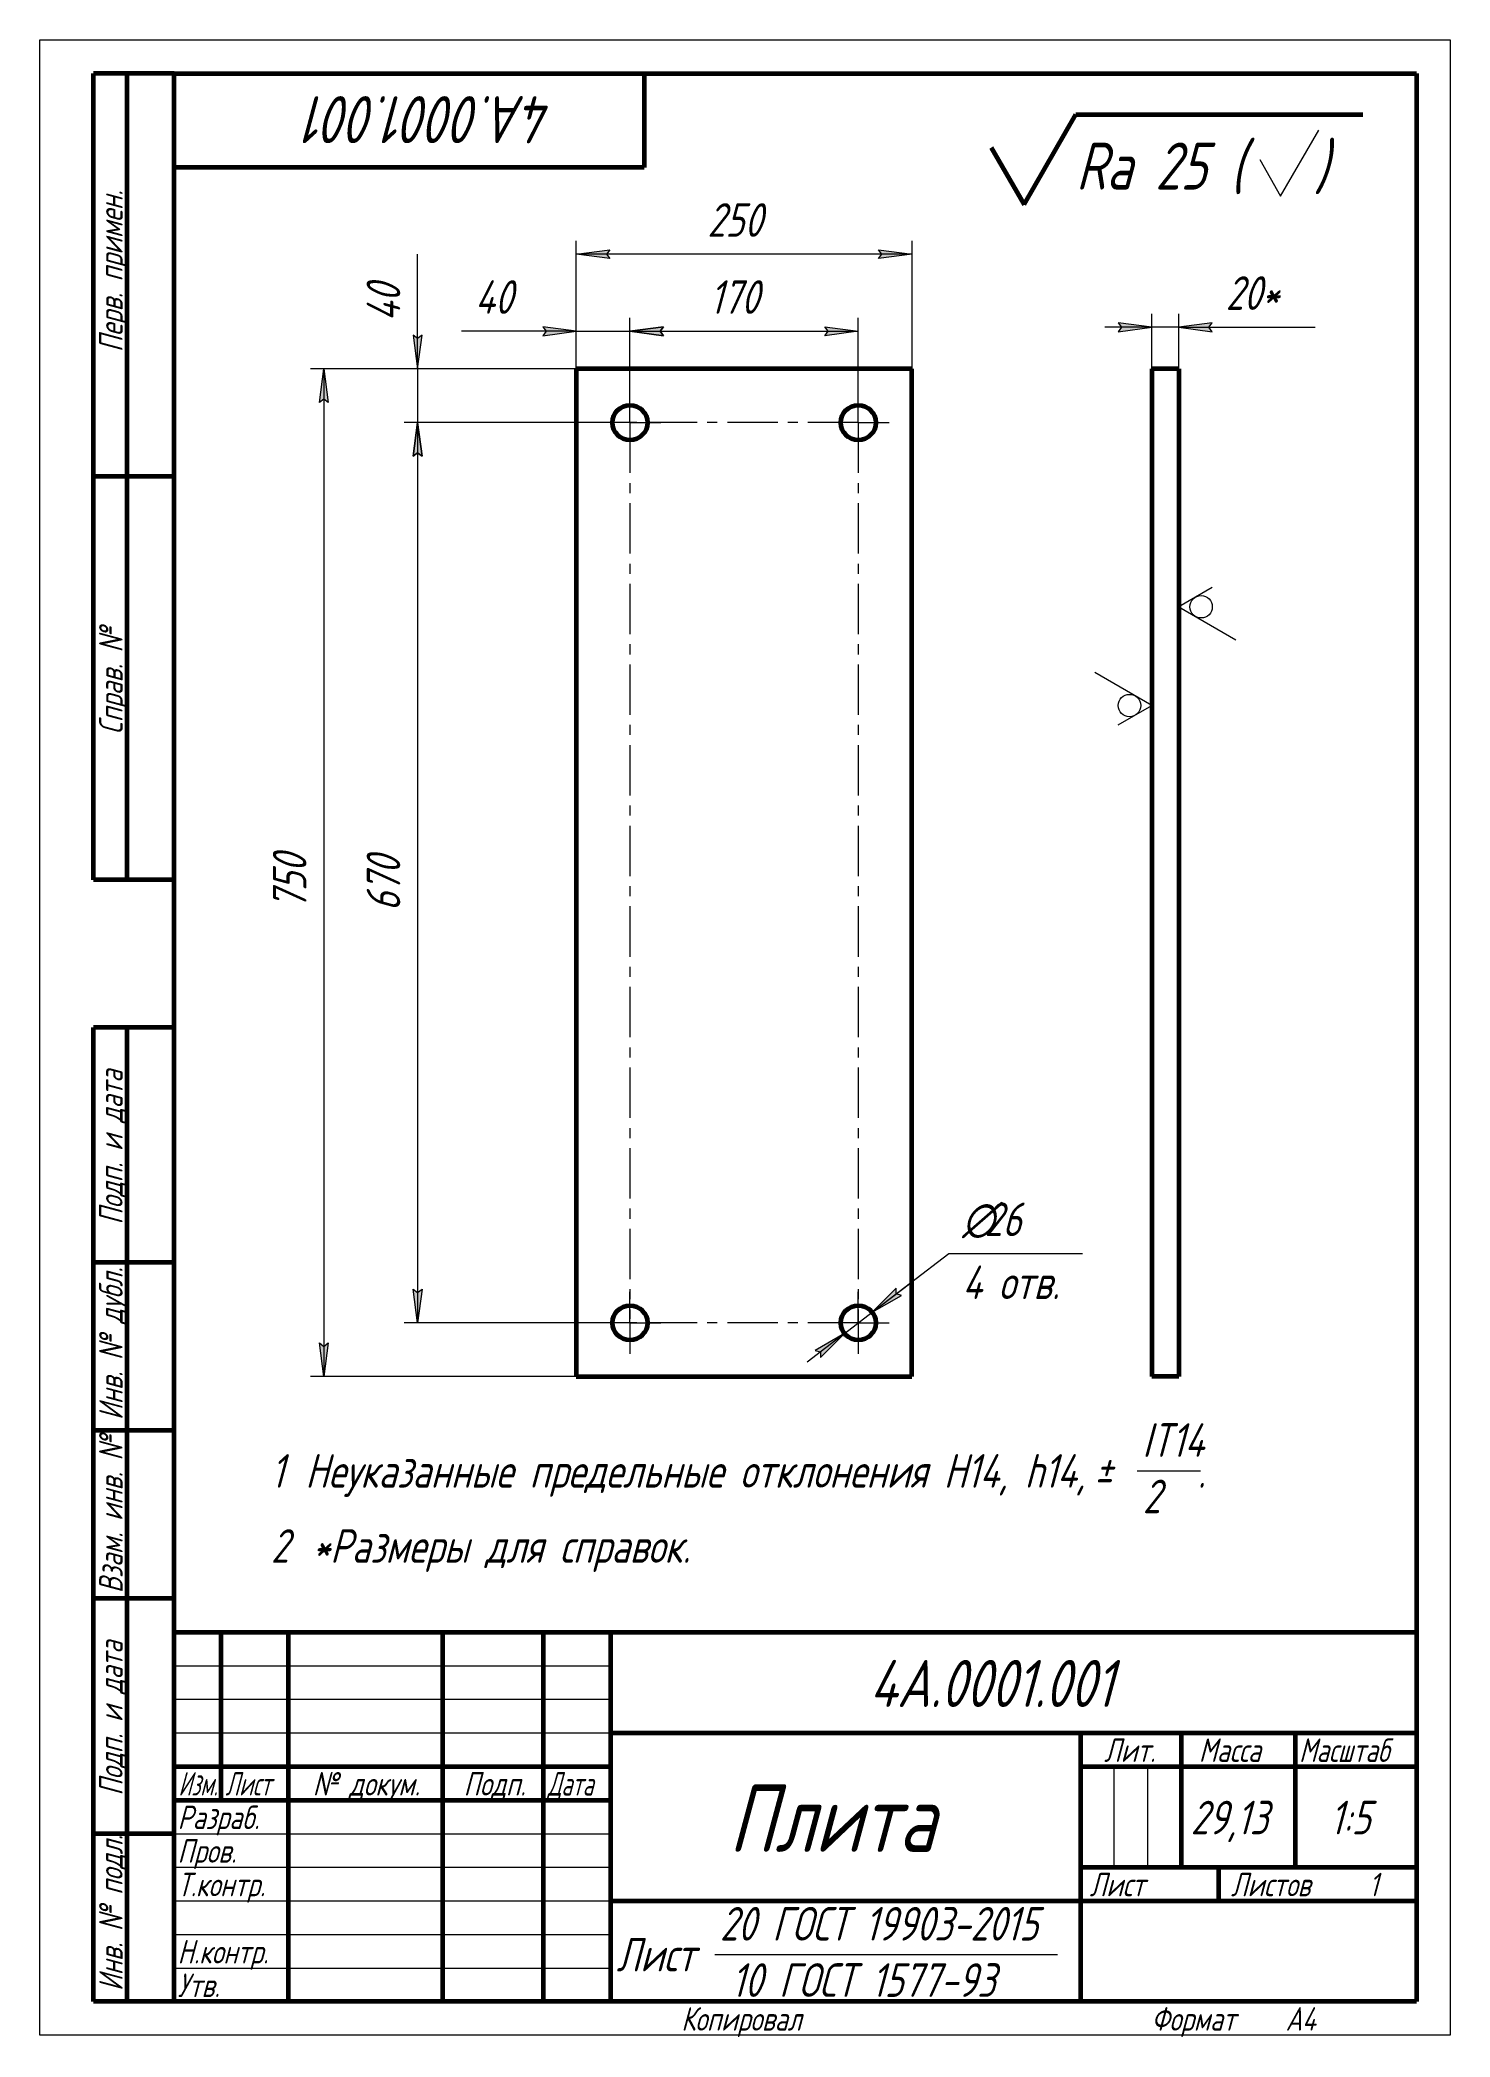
# Model space of a CAD drawing. Header units: millimetres. Extents: x 0 to 210, y 0 to 297.
import ezdxf

# ---------------------------------------------------------------- set-up
doc = ezdxf.new("R2010")
doc.units = ezdxf.units.MM
for name, pattern in [('K5LT_AXLED', [12, 7.5, -1.5, 1.5, -1.5]), ('K5LT_BASIC', [0]), ('K5LT_THIN', [0])]:
    doc.linetypes.add(name, pattern=pattern)
doc.layers.add('Системный слой', color=7, linetype='Continuous')
doc.layers.add('Системный слой (1)', color=7, linetype='Continuous', true_color=0x6c6c6c)
doc.styles.add('KDIMTEXTSTYLE', font='GOST_AU.SHX', dxfattribs={"width": 0.96, "oblique": 15, "height": 5})
doc.styles.add('KTEXTSTYLE', font='GOST_AU.SHX', dxfattribs={"width": 0.96, "height": 5})
doc.dimstyles.new('KDIMSTYLE (0.20)', dxfattribs={"dimtxt": 5, "dimasz": 1, "dimexe": 2, "dimexo": 0, "dimgap": 1, "dimtad": 1, "dimlfac": 5, "dimtxsty": 'KDIMTEXTSTYLE', "dimsah": 1, "dimcen": 0, "dimdle": 1, "dimadec": 0, "dimazin": 0, "dimtfac": 0.667, "dimtmove": 0, "dimatfit": 3, "dimfxl": 1, "dimtvp": 1, "dimtolj": 1, "dimtzin": 0, "dimarcsym": 0})

# ---------------------------------------------------------------- blocks, each defined once
blk = doc.blocks.new('D0')
at = {"layer": 'Системный слой (1)'}
for points in [[(123.93, 107.62), (128.31, 110.13), (127.51, 110.35), (127.51, 111.18)], [(116.23, 100.9), (119.8, 104.46), (115.43, 101.94), (116.23, 101.73)]]:
    blk.add_hatch(color=7, dxfattribs=at).paths.add_polyline_path(points)
at = {"layer": 'Системный слой (1)', "color": 7, "linetype": 'K5LT_THIN', "lineweight": 18}
for p, q in [((123.93, 107.62), (135.36, 116.36)), ((123.93, 107.62), (129.49, 111.87)), ((127.51, 111.18), (123.93, 107.62)), ((123.93, 107.62), (128.31, 110.13)), ((127.51, 110.35), (127.51, 111.18)), ((128.31, 110.13), (127.51, 110.35)), ((119.8, 104.46), (123.93, 107.62)), ((119.8, 104.46), (114.24, 100.21)), ((119.8, 104.46), (115.43, 101.94)), ((116.23, 100.9), (119.8, 104.46)), ((115.43, 101.94), (116.23, 101.73)), ((116.23, 101.73), (116.23, 100.9))]:
    blk.add_line(p, q, dxfattribs=at)
blk.add_wipeout([(137.36, 107.98), (137.36, 124.75), (152.6, 124.75), (152.6, 107.98)]).dxf.layer = 'Системный слой (1)'
blk.add_line((135.36, 116.36), (155.24, 116.36), dxfattribs=at)
at = {"layer": 'Системный слой (1)', "color": 7, "char_height": 5, "attachment_point": 1, "style": 'KTEXTSTYLE'}
for s, insert in [('\\H5.0;\\W1.000;\\Q15;\\Q15;\\W0.965;∅', (137.36, 123.95)), ('\\H5.0;\\W1.000;\\Q15;\\Q15;\\W0.965;26', (140.67, 123.95)), ('\\H5.0;\\W1.000;\\Q15;\\Q15;\\W0.965;4 отв.', (137.36, 114.57))]:
    blk.add_mtext(s, dxfattribs=dict(at, insert=insert))
blk = doc.blocks.new('KDIMARROW_01')
at = {"layer": 'Системный слой'}
blk.add_hatch(color=0, dxfattribs=at).paths.add_polyline_path([(0, 0), (-5, 0.66), (-4.5, 0), (-5, -0.66)])
at = {"layer": 'Системный слой', "color": 0, "linetype": 'K5LT_THIN', "lineweight": 18}
for p, q in [((-4.5, 0), (-5, 0.66)), ((-5, 0.66), (0, 0)), ((0, 0), (-5, -0.66)), ((-5, -0.66), (-4.5, 0)), ((0, 0), (-1, 0))]:
    blk.add_line(p, q, dxfattribs=at)
blk = doc.blocks.new('D1')
at = {"layer": 'Системный слой (1)'}
for points in [[(92.87, 252.98), (92.37, 253.64), (92.87, 254.3), (87.87, 253.64)], [(121.87, 253.64), (116.87, 254.3), (117.37, 253.64), (116.87, 252.98)]]:
    blk.add_hatch(color=7, dxfattribs=at).paths.add_polyline_path(points)
at = {"layer": 'Системный слой (1)', "color": 7, "linetype": 'K5LT_THIN', "lineweight": 18}
for p, q in [((87.87, 240.04), (87.87, 255.64)), ((87.87, 253.64), (92.87, 254.3)), ((92.87, 252.98), (87.87, 253.64)), ((92.87, 254.3), (92.37, 253.64)), ((92.37, 253.64), (92.87, 252.98)), ((117.37, 253.64), (116.87, 254.3)), ((116.87, 254.3), (121.87, 253.64)), ((121.87, 253.64), (116.87, 252.98)), ((116.87, 252.98), (117.37, 253.64)), ((121.87, 240.04), (121.87, 255.64))]:
    blk.add_line(p, q, dxfattribs=at)
blk.add_wipeout([(99.73, 254.64), (99.73, 262.02), (109.6, 262.02), (109.6, 254.64)]).dxf.layer = 'Системный слой (1)'
blk.add_line((87.87, 253.64), (121.87, 253.64), dxfattribs=at)
at = {"layer": 'Системный слой (1)', "color": 7, "insert": (99.73, 261.23), "char_height": 5, "attachment_point": 1, "style": 'KTEXTSTYLE'}
blk.add_mtext('\\H5.0;\\W1.000;\\Q15;\\Q15;\\W0.965;170', dxfattribs=at)
blk = doc.blocks.new('D2')
at = {"layer": 'Системный слой (1)'}
for points in [[(56.91, 235.04), (56.25, 240.04), (55.59, 235.04), (56.25, 235.54)], [(56.25, 106.04), (56.91, 111.04), (56.25, 110.54), (55.59, 111.04)]]:
    blk.add_hatch(color=7, dxfattribs=at).paths.add_polyline_path(points)
at = {"layer": 'Системный слой (1)', "color": 7, "linetype": 'K5LT_THIN', "lineweight": 18}
for p, q in [((87.87, 240.04), (54.25, 240.04)), ((55.59, 235.04), (56.25, 240.04)), ((56.25, 240.04), (56.91, 235.04)), ((56.25, 235.54), (55.59, 235.04)), ((56.91, 235.04), (56.25, 235.54)), ((56.25, 106.04), (55.59, 111.04)), ((55.59, 111.04), (56.25, 110.54)), ((56.25, 110.54), (56.91, 111.04)), ((56.91, 111.04), (56.25, 106.04)), ((87.87, 106.04), (54.25, 106.04))]:
    blk.add_line(p, q, dxfattribs=at)
blk.add_wipeout([(55.25, 167.3), (47.87, 167.3), (47.87, 178.32), (55.25, 178.32)]).dxf.layer = 'Системный слой (1)'
blk.add_line((56.25, 240.04), (56.25, 106.04), dxfattribs=at)
at = {"layer": 'Системный слой (1)', "color": 7, "insert": (48.66, 167.3), "char_height": 5, "attachment_point": 1, "rotation": 90, "style": 'KTEXTSTYLE'}
blk.add_mtext('\\H5.0;\\W1.000;\\Q15;\\Q15;\\W0.965;670', dxfattribs=at)
blk = doc.blocks.new('D3')
at = {"layer": 'Системный слой (1)'}
for points in [[(84.87, 264.46), (84.37, 265.12), (84.87, 265.78), (79.87, 265.12)], [(124.87, 264.46), (129.87, 265.12), (124.87, 265.78), (125.37, 265.12)]]:
    blk.add_hatch(color=7, dxfattribs=at).paths.add_polyline_path(points)
at = {"layer": 'Системный слой (1)', "color": 7, "linetype": 'K5LT_THIN', "lineweight": 18}
for p, q in [((79.87, 248.04), (79.87, 267.12)), ((79.87, 265.12), (84.87, 265.78)), ((84.87, 264.46), (79.87, 265.12)), ((84.87, 265.78), (84.37, 265.12)), ((84.37, 265.12), (84.87, 264.46)), ((125.37, 265.12), (124.87, 265.78)), ((124.87, 265.78), (129.87, 265.12)), ((129.87, 265.12), (124.87, 264.46)), ((124.87, 264.46), (125.37, 265.12)), ((129.87, 248.04), (129.87, 267.12))]:
    blk.add_line(p, q, dxfattribs=at)
blk.add_wipeout([(99.4, 266.12), (99.4, 273.5), (109.91, 273.5), (109.91, 266.12)]).dxf.layer = 'Системный слой (1)'
blk.add_line((129.87, 265.12), (79.87, 265.12), dxfattribs=at)
at = {"layer": 'Системный слой (1)', "color": 7, "insert": (99.4, 272.7), "char_height": 5, "attachment_point": 1, "style": 'KTEXTSTYLE'}
blk.add_mtext('\\H5.0;\\W1.000;\\Q15;\\Q15;\\W0.965;250', dxfattribs=at)
blk = doc.blocks.new('D4')
at = {"layer": 'Системный слой (1)'}
for points in [[(42.94, 243.04), (42.28, 248.04), (41.62, 243.04), (42.28, 243.54)], [(42.28, 98.04), (42.94, 103.04), (42.28, 102.54), (41.62, 103.04)]]:
    blk.add_hatch(color=7, dxfattribs=at).paths.add_polyline_path(points)
at = {"layer": 'Системный слой (1)', "color": 7, "linetype": 'K5LT_THIN', "lineweight": 18}
for p, q in [((79.87, 248.04), (40.28, 248.04)), ((41.62, 243.04), (42.28, 248.04)), ((42.28, 248.04), (42.94, 243.04)), ((42.28, 243.54), (41.62, 243.04)), ((42.94, 243.04), (42.28, 243.54)), ((42.28, 98.04), (41.62, 103.04)), ((41.62, 103.04), (42.28, 102.54)), ((42.28, 102.54), (42.94, 103.04)), ((42.94, 103.04), (42.28, 98.04)), ((79.87, 98.04), (40.28, 98.04))]:
    blk.add_line(p, q, dxfattribs=at)
blk.add_wipeout([(41.28, 167.57), (33.9, 167.57), (33.9, 178.08), (41.28, 178.08)]).dxf.layer = 'Системный слой (1)'
blk.add_line((42.28, 248.04), (42.28, 98.04), dxfattribs=at)
at = {"layer": 'Системный слой (1)', "color": 7, "insert": (34.69, 167.57), "char_height": 5, "attachment_point": 1, "rotation": 90, "style": 'KTEXTSTYLE'}
blk.add_mtext('\\H5.0;\\W1.000;\\Q15;\\Q15;\\W0.965;750', dxfattribs=at)
blk = doc.blocks.new('D5')
at = {"layer": 'Системный слой (1)'}
for points in [[(56.25, 248.04), (56.91, 253.04), (56.25, 252.54), (55.59, 253.04)], [(56.91, 235.04), (56.25, 240.04), (55.59, 235.04), (56.25, 235.54)]]:
    blk.add_hatch(color=7, dxfattribs=at).paths.add_polyline_path(points)
at = {"layer": 'Системный слой (1)', "color": 7, "linetype": 'K5LT_THIN', "lineweight": 18}
for p, q in [((56.25, 252.54), (55.59, 253.04)), ((55.59, 253.04), (56.25, 248.04)), ((56.25, 248.04), (56.91, 253.04)), ((56.91, 253.04), (56.25, 252.54)), ((56.25, 248.04), (56.25, 253.04)), ((79.87, 248.04), (54.25, 248.04)), ((56.25, 248.04), (56.25, 240.04)), ((87.87, 240.04), (54.25, 240.04)), ((56.25, 240.04), (55.59, 235.04)), ((56.91, 235.04), (56.25, 240.04)), ((56.25, 240.04), (56.25, 233.04)), ((55.59, 235.04), (56.25, 235.54)), ((56.25, 235.54), (56.91, 235.04))]:
    blk.add_line(p, q, dxfattribs=at)
blk.add_wipeout([(55.25, 255.08), (47.87, 255.08), (47.87, 262.8), (55.25, 262.8)]).dxf.layer = 'Системный слой (1)'
for p, q in [((56.25, 253.08), (56.25, 265.12)), ((56.25, 248.04), (56.25, 255.04))]:
    blk.add_line(p, q, dxfattribs=at)
at = {"layer": 'Системный слой (1)', "color": 7, "insert": (48.66, 255.08), "char_height": 5, "attachment_point": 1, "rotation": 90, "style": 'KTEXTSTYLE'}
blk.add_mtext('\\H5.0;\\W1.000;\\Q15;\\Q15;\\W0.965;40', dxfattribs=at)
blk = doc.blocks.new('D6')
at = {"layer": 'Системный слой (1)'}
for points in [[(74.87, 252.98), (79.87, 253.64), (74.87, 254.3), (75.37, 253.64)], [(92.37, 253.64), (92.87, 254.3), (87.87, 253.64), (92.87, 252.98)]]:
    blk.add_hatch(color=7, dxfattribs=at).paths.add_polyline_path(points)
at = {"layer": 'Системный слой (1)', "color": 7, "linetype": 'K5LT_THIN', "lineweight": 18}
for p, q in [((79.87, 253.64), (74.87, 254.3)), ((74.87, 254.3), (75.37, 253.64)), ((75.37, 253.64), (74.87, 252.98)), ((74.87, 252.98), (79.87, 253.64)), ((79.87, 253.64), (74.87, 253.64)), ((79.87, 248.04), (79.87, 255.64)), ((79.87, 253.64), (87.87, 253.64)), ((87.87, 240.04), (87.87, 255.64)), ((92.87, 254.3), (87.87, 253.64)), ((87.87, 253.64), (92.87, 252.98)), ((87.87, 253.64), (94.87, 253.64)), ((92.37, 253.64), (92.87, 254.3)), ((92.87, 252.98), (92.37, 253.64))]:
    blk.add_line(p, q, dxfattribs=at)
blk.add_wipeout([(64.79, 254.64), (64.79, 262.02), (72.51, 262.02), (72.51, 254.64)]).dxf.layer = 'Системный слой (1)'
for p, q in [((74.83, 253.64), (62.79, 253.64)), ((79.87, 253.64), (72.87, 253.64))]:
    blk.add_line(p, q, dxfattribs=at)
at = {"layer": 'Системный слой (1)', "color": 7, "insert": (64.79, 261.23), "char_height": 5, "attachment_point": 1, "style": 'KTEXTSTYLE'}
blk.add_mtext('\\H5.0;\\W1.000;\\Q15;\\Q15;\\W0.965;40', dxfattribs=at)
blk = doc.blocks.new('U0')
at = {"layer": 'Системный слой (1)', "color": 30, "linetype": 'K5LT_AXLED', "lineweight": 18, "true_color": 0xff8000}
for q in [(87.87, 110.64), (83.27, 106.04), (92.47, 106.04), (87.87, 101.44)]:
    blk.add_line((87.87, 106.04), q, dxfattribs=at)
blk = doc.blocks.new('U1')
at = {"layer": 'Системный слой (1)', "color": 30, "linetype": 'K5LT_AXLED', "lineweight": 18, "true_color": 0xff8000}
for q in [(87.87, 244.64), (83.27, 240.04), (92.47, 240.04), (87.87, 106.64)]:
    blk.add_line((87.87, 240.04), q, dxfattribs=at)
blk = doc.blocks.new('U2')
at = {"layer": 'Системный слой (1)', "color": 30, "linetype": 'K5LT_AXLED', "lineweight": 18, "true_color": 0xff8000}
for q in [(121.87, 110.64), (85.87, 106.04), (126.47, 106.04), (121.87, 101.44)]:
    blk.add_line((121.87, 106.04), q, dxfattribs=at)
blk = doc.blocks.new('U3')
at = {"layer": 'Системный слой (1)', "color": 30, "linetype": 'K5LT_AXLED', "lineweight": 18, "true_color": 0xff8000}
for q in [(121.87, 244.64), (85.87, 240.04), (126.47, 240.04), (121.87, 104.04)]:
    blk.add_line((121.87, 240.04), q, dxfattribs=at)
blk = doc.blocks.new('D7')
at = {"layer": 'Системный слой (1)'}
for points in [[(165.59, 254.23), (160.59, 254.89), (161.09, 254.23), (160.59, 253.57)], [(174.09, 254.23), (174.59, 254.89), (169.59, 254.23), (174.59, 253.57)]]:
    blk.add_hatch(color=7, dxfattribs=at).paths.add_polyline_path(points)
at = {"layer": 'Системный слой (1)', "color": 7, "linetype": 'K5LT_THIN', "lineweight": 18}
for p, q in [((165.59, 248.04), (165.59, 256.23)), ((169.59, 248.04), (169.59, 256.23)), ((165.59, 254.23), (158.59, 254.23)), ((165.59, 254.23), (160.59, 254.89)), ((160.59, 254.89), (161.09, 254.23)), ((161.09, 254.23), (160.59, 253.57)), ((160.59, 253.57), (165.59, 254.23)), ((169.59, 254.23), (165.59, 254.23)), ((174.59, 254.89), (169.59, 254.23)), ((169.59, 254.23), (174.59, 253.57)), ((169.59, 254.23), (174.59, 254.23)), ((174.09, 254.23), (174.59, 254.89)), ((174.59, 253.57), (174.09, 254.23))]:
    blk.add_line(p, q, dxfattribs=at)
blk.add_wipeout([(176.59, 255.23), (176.59, 262.61), (187.48, 262.61), (187.48, 255.23)]).dxf.layer = 'Системный слой (1)'
for p, q in [((169.59, 254.23), (176.59, 254.23)), ((174.59, 254.23), (189.93, 254.23))]:
    blk.add_line(p, q, dxfattribs=at)
at = {"layer": 'Системный слой (1)', "color": 7, "insert": (176.59, 261.82), "char_height": 5, "attachment_point": 1, "style": 'KTEXTSTYLE'}
blk.add_mtext('\\H5.0;\\W1.000;\\Q15;\\Q15;\\W0.965;20*', dxfattribs=at)
blk = doc.blocks.new('U4')
at = {"layer": 'Системный слой (1)', "color": 7, "linetype": 'K5LT_THIN', "lineweight": 18}
for p, q in [((165.59, 197.92), (157.09, 202.83)), ((160.59, 195.04), (165.59, 197.92))]:
    blk.add_line(p, q, dxfattribs=at)
blk.add_arc((162.26, 197.92), 1.67, 0, 360, dxfattribs=at)
blk = doc.blocks.new('U5')
at = {"layer": 'Системный слой (1)', "color": 7, "linetype": 'K5LT_THIN', "lineweight": 18}
for p, q in [((174.59, 215.51), (169.59, 212.63)), ((169.59, 212.63), (178.09, 207.72))]:
    blk.add_line(p, q, dxfattribs=at)
blk.add_arc((172.92, 212.63), 1.67, 0, 360, dxfattribs=at)
blk = doc.blocks.new('U6')
at = {"color": 7, "linetype": 'K5LT_THIN', "lineweight": 18}
for p, q in [((0, 0), (0, 297)), ((0, 297), (210, 297)), ((210, 297), (210, 0)), ((20, 55), (85, 55)), ((20, 50), (85, 50)), ((20, 45), (85, 45)), ((159.96, 25), (159.96, 40)), ((164.98, 25), (164.98, 40)), ((20, 30), (85, 30)), ((20, 25), (85, 25)), ((20, 20), (85, 20)), ((20, 15), (85, 15)), ((100.5, 12), (151.56, 12)), ((20, 10), (85, 10)), ((210, 0), (0, 0))]:
    blk.add_line(p, q, dxfattribs=at)
at = {"color": 150, "linetype": 'K5LT_BASIC', "lineweight": 60, "true_color": 0x0080ff}
for p, q in [((8, 172), (8, 292)), ((20, 292), (8, 292)), ((13, 172), (13, 292)), ((20, 5), (20, 292)), ((20, 292), (205, 292)), ((90, 292), (90, 278)), ((205, 292), (205, 5)), ((90, 278), (20, 278)), ((20, 232), (8, 232)), ((20, 172), (8, 172)), ((8, 5), (8, 150)), ((20, 150), (8, 150)), ((13, 5), (13, 150)), ((20, 115), (8, 115)), ((20, 90), (8, 90)), ((20, 65), (8, 65)), ((20, 60), (205, 60)), ((20, 5), (20, 60)), ((27, 35), (27, 60)), ((37, 5), (37, 60)), ((60, 5), (60, 60)), ((75, 5), (75, 60)), ((85, 5), (85, 60)), ((85, 45), (205, 45)), ((155, 5), (155, 45)), ((170, 25), (170, 45)), ((187, 25), (187, 45)), ((20, 40), (85, 40)), ((155, 40), (170, 40)), ((170, 40), (205, 40)), ((20, 35), (85, 35)), ((20, 30), (8, 30)), ((155, 25), (205, 25)), ((175.57, 20), (175.57, 25)), ((85, 20), (155, 20)), ((155, 20), (205, 20)), ((20, 5), (8, 5)), ((205, 5), (20, 5))]:
    blk.add_line(p, q, dxfattribs=at)
at = {"color": 7, "attachment_point": 1, "style": 'KTEXTSTYLE'}
for s, insert, char_height, rotation in [('\\H5.0;\\W1.000;\\Q15;\\Q15;\\W0.965;\\H7.00;4А.0001.001', (76.46, 281.64), 7, 180), ('\\H5.0;\\W1.000;\\Q15;\\Q15;\\W0.965;\\H3.50;Перв. примен.', (8.82, 250.52), 3.5, 90), ('\\H5.0;\\W1.000;\\Q15;\\Q15;\\W0.965;\\H3.50;Справ. №', (8.82, 193.63), 3.5, 90), ('\\H5.0;\\W1.000;\\Q15;\\Q15;\\W0.965;\\H3.50;Подп. и дата', (8.82, 120.66), 3.5, 90), ('\\H5.0;\\W1.000;\\Q15;\\Q15;\\W0.965;\\H3.50;Инв. № дубл.', (8.82, 91.57), 3.5, 90), ('\\H5.0;\\W1.000;\\Q15;\\Q15;\\W0.965;\\H3.50;Взам. инв. №', (8.82, 65.8), 3.5, 90), ('\\H5.0;\\W1.000;\\Q15;\\Q15;\\W0.965;\\H3.50;Подп. и дата', (8.82, 35.66), 3.5, 90), ('\\H5.0;\\W1.000;\\Q15;\\Q15;\\W0.965;\\H3.50;Инв. № подл.', (8.82, 6.57), 3.5, 90)]:
    blk.add_mtext(s, dxfattribs=dict(at, insert=insert, char_height=char_height, rotation=rotation))
for s, insert, char_height in [('\\H5.0;\\W1.000;\\Q15;\\Q15;\\W0.965;\\H7.00;4А.0001.001', (123.54, 55.86), 7), ('\\H5.0;\\W1.000;\\Q15;\\Q15;\\W0.965;\\H3.50;Лит.', (158.47, 44.18), 3.5), ('\\H5.0;\\W1.000;\\Q15;\\Q15;\\W0.965;\\H3.50;Масса', (172.58, 44.18), 3.5), ('\\H5.0;\\W1.000;\\Q15;\\Q15;\\W0.930;\\H3.50;Масштаб', (187.52, 44.18), 3.5), ('\\H5.0;\\W1.000;\\Q15;\\Q15;\\W0.784;\\H3.50;Изм.', (20.62, 39.18), 3.5), ('\\H5.0;\\W1.000;\\Q15;\\Q15;\\W0.799;\\H3.50;Лист', (27.61, 39.18), 3.5), ('\\H5.0;\\W1.000;\\Q15;\\Q15;\\W0.965;\\H3.50;№ докум.', (40.63, 39.18), 3.5), ('\\H5.0;\\W1.000;\\Q15;\\Q15;\\W0.965;\\H3.50;Подп.', (63.1, 39.18), 3.5), ('\\H5.0;\\W1.000;\\Q15;\\Q15;\\W0.799;\\H3.50;Дата', (75.61, 39.18), 3.5), ('\\H5.0;\\W1.000;\\Q15;\\Q15;\\W0.965;\\H10.00;Плита', (102.57, 37.29), 10), ('\\H5.0;\\W1.000;\\Q15;\\Q15;\\W0.965;\\H3.50;Разраб.', (20.5, 34.18), 3.5), ('\\H5.0;\\W1.000;\\Q15;\\Q15;\\W0.965;29,13', (171.37, 34.9), 5), ('\\H5.0;\\W1.000;\\Q15;\\Q15;\\W0.965;{\\c16711680;1:5}', (192.11, 34.9), 5), ('\\H5.0;\\W1.000;\\Q15;\\Q15;\\W0.965;\\H3.50;Пров.', (20.5, 29.18), 3.5), ('\\H5.0;\\W1.000;\\Q15;\\Q15;\\W0.965;\\H3.50;Т.контр.', (20.5, 24.18), 3.5), ('\\H5.0;\\W1.000;\\Q15;\\Q15;\\W0.965;\\H3.50;Лист', (156.32, 24.18), 3.5), ('\\H5.0;\\W1.000;\\Q15;\\Q15;\\W0.965;\\H3.50;Листов', (177.36, 24.18), 3.5), ('\\H5.0;\\W1.000;\\Q15;\\Q15;\\W0.965;\\H3.50;1', (197.91, 24.18), 3.5), ('\\H5.0;\\W1.000;\\Q15;\\Q15;\\W0.965;20 ГОСТ 19903-2015', (101.26, 19.09), 5), ('\\H5.0;\\W1.000;\\Q15;\\Q15;\\W0.965;\\H3.50;Н.контр.', (20.5, 14.18), 3.5), ('\\H5.0;\\W1.000;\\Q15;\\Q15;\\W0.965;Лист', (85.86, 14.5), 5), ('\\H5.0;\\W1.000;\\Q15;\\Q15;\\W0.965;\\H3.50;Утв.', (20.5, 9.18), 3.5), ('\\H5.0;\\W1.000;\\Q15;\\Q15;\\W0.965;10 ГОСТ 1577-93', (102.97, 10.71), 5), ('\\H5.0;\\W1.000;\\Q15;\\Q15;\\W0.965;\\H3.50;Копировал', (95.5, 4.18), 3.5), ('\\H5.0;\\W1.000;\\Q15;\\Q15;\\W0.965;\\H3.50;Формат', (165.5, 4.18), 3.5), ('\\H5.0;\\W1.000;\\Q15;\\Q15;\\W0.965;\\H3.50;A4', (185.5, 4.18), 3.5)]:
    blk.add_mtext(s, dxfattribs=dict(at, insert=insert, char_height=char_height))
blk = doc.blocks.new('U7')
at = {"color": 7, "linetype": 'K5LT_THIN', "lineweight": 18}
blk.add_line((163.42, 84), (172.82, 84), dxfattribs=at)
at = {"color": 7, "char_height": 5, "attachment_point": 1, "style": 'KTEXTSTYLE'}
for s, insert in [('\\H5.0;\\W1.000;\\Q15;\\Q15;\\W0.965;IT14', (164.18, 91.09)), ('\\H5.0;\\W1.000;\\Q15;\\Q15;\\W0.965;1', (34.4, 86.5)), ('\\H5.0;\\W1.000;\\Q15;\\Q15;\\W0.965;Неуказанные предельные отклонения H14, h14, ', (39.51, 86.5)), ('\\H5.0;\\W1.000;\\Q15;\\Q15;\\W0.965; ', (159.9, 86.5)), ('\\H5.0;\\W1.000;\\Q15;\\Q15;\\W0.965;±', (156.99, 86.5)), ('\\H5.0;\\W1.000;\\Q15;\\Q15;\\W0.965;2', (164.24, 82.7)), ('\\H5.0;\\W1.000;\\Q15;\\Q15;\\W0.965;.', (172.41, 86.5)), ('\\H5.0;\\W1.000;\\Q15;\\Q15;\\W0.965;2', (34.4, 75.32)), ('\\H5.0;\\W1.000;\\Q15;\\Q15;\\W0.965;*Размеры для справок.', (40.57, 75.32))]:
    blk.add_mtext(s, dxfattribs=dict(at, insert=insert))
blk = doc.blocks.new('U8')
at = {"color": 150, "linetype": 'K5LT_BASIC', "lineweight": 60, "true_color": 0x0080ff}
for p, q in [((146.55, 272.51), (154.28, 285.91)), ((154.28, 285.91), (197, 285.91)), ((141.64, 281.01), (146.55, 272.51))]:
    blk.add_line(p, q, dxfattribs=at)
at = {"color": 7, "linetype": 'K5LT_THIN', "lineweight": 18}
for p, q in [((184.77, 273.77), (190.45, 283.57)), ((181.67, 279.21), (184.77, 273.77))]:
    blk.add_line(p, q, dxfattribs=at)
at = {"color": 7, "char_height": 7, "attachment_point": 1, "style": 'KTEXTSTYLE'}
for s, insert in [('\\H5.0;\\W1.000;\\Q15;\\Q15;\\W0.965;\\H7.00;Ra 25 (', (154.28, 281.73)), ('\\H5.0;\\W1.000;\\Q15;\\Q15;\\W0.965;\\H7.00;)', (189.75, 281.73))]:
    blk.add_mtext(s, dxfattribs=dict(at, insert=insert))

msp = doc.modelspace()

# ---------------------------------------------------------------- linework, layer by layer
at = {"layer": 'Системный слой (1)', "color": 150, "linetype": 'K5LT_BASIC', "lineweight": 60, "true_color": 0x0080ff}
for p, q in [((79.8693, 248.0394), (79.8693, 98.0394)), ((129.8693, 248.0394), (79.8693, 248.0394)), ((129.8693, 98.0394), (129.8693, 248.0394)), ((165.5888, 248.0394), (165.5888, 98.0394)), ((169.5888, 248.0394), (165.5888, 248.0394)), ((169.5888, 248.0394), (169.5888, 98.0394)), ((79.8693, 98.0394), (129.8693, 98.0394)), ((169.5888, 98.0394), (165.5888, 98.0394))]:
    msp.add_line(p, q, dxfattribs=at)

# ---------------------------------------------------------------- block references
for name in ['U8', 'U7']:
    msp.add_blockref(name, (0, 0))
at = {"layer": 'Системный слой (1)'}
for name in ['U5', 'U4']:
    msp.add_blockref(name, (0, 0), dxfattribs=at)

# ---------------------------------------------------------------- next in the draw order: dimensions: what is measured, and where the dimension line sits
at = {"layer": 'Системный слой (1)', "color": 7}
dim = msp.add_linear_dim(base=(87.8693, 253.6415), p1=(121.8693, 240.0394), p2=(87.8693, 240.0394), dimstyle='KDIMSTYLE (0.20)', override={"dimexo": 0, "dimpost": '\\H5.0;\\W0.965;\\Q15;<>', "dimblk1": 'KDIMARROW_01', "dimblk2": 'KDIMARROW_01', "dimse1": 0, "dimse2": 0, "dimclrt": 7, "dimtol": 1, "dimtp": 0, "dimtm": 0, "dimtdec": 5, "dimtolj": 1}, dxfattribs=at)
dim.commit()
dim.dimension.update_dxf_attribs({"geometry": 'D1', "text_midpoint": (104.8693, 253.6415), "dimtype": 160})
dim = msp.add_linear_dim(base=(169.5888, 254.229), p1=(165.5888, 248.0394), p2=(169.5888, 248.0394), angle=180, dimstyle='KDIMSTYLE (0.20)', override={"dimexo": 0, "dimtoh": 1, "dimpost": '\\H5.0;\\W0.965;\\Q15;<>\\H5.0;\\W0.965;\\Q15;\\Q15;*', "dimblk1": 'KDIMARROW_01', "dimblk2": 'KDIMARROW_01', "dimse1": 0, "dimse2": 0, "dimclrt": 7, "dimtol": 1, "dimtp": 0, "dimtm": 0, "dimtdec": 5, "dimtmove": 1, "dimtolj": 1}, dxfattribs=at)
dim.commit()
dim.dimension.update_dxf_attribs({"geometry": 'D7', "text_midpoint": (182.2613, 254.229), "dimtype": 160})
dim = msp.add_diameter_dim_2p(p1=(111.5442, 98.1405), p2=(132.1944, 113.9382), dimstyle='KDIMSTYLE (0.20)', override={"dimtih": 1, "dimtoh": 1, "dimpost": '\\H5.0;\\W0.965;\\Q15;<>\\X\\H5.0;\\W0.965;\\Q15;\\Q15;4 отв.', "dimblk1": 'KDIMARROW_01', "dimblk2": 'KDIMARROW_01', "dimclrt": 7, "dimtol": 1, "dimtp": 0, "dimtm": 0, "dimtdec": 5, "dimtmove": 1, "dimatfit": 2, "dimtolj": 1}, dxfattribs=at)
dim.commit()
dim.dimension.update_dxf_attribs({"geometry": 'D0', "text_midpoint": (137.3647, 116.3635)})

# ---------------------------------------------------------------- next in the draw order: linework, layer by layer
at = {"layer": 'Системный слой (1)', "color": 150, "linetype": 'K5LT_BASIC', "lineweight": 60, "true_color": 0x0080ff}
for centre in [(121.8693, 240.0394), (121.8693, 106.0394)]:
    msp.add_circle(centre, 2.6, dxfattribs=at)

# ---------------------------------------------------------------- next in the draw order: dimensions: what is measured, and where the dimension line sits
at = {"layer": 'Системный слой (1)', "color": 7}
for base, p1, p2, angle, picture, middle in [((129.8693, 265.1171), (79.8693, 248.0394), (129.8693, 248.0394), 180, 'D3', (104.8693, 265.1171)), ((56.2524, 240.0394), (87.8693, 106.0394), (87.8693, 240.0394), 90, 'D2', (56.2524, 173.0394))]:
    dim = msp.add_linear_dim(base=base, p1=p1, p2=p2, angle=angle, dimstyle='KDIMSTYLE (0.20)', override={"dimexo": 0, "dimpost": '\\H5.0;\\W0.965;\\Q15;<>', "dimblk1": 'KDIMARROW_01', "dimblk2": 'KDIMARROW_01', "dimse1": 0, "dimse2": 0, "dimclrt": 7, "dimtol": 1, "dimtp": 0, "dimtm": 0, "dimtdec": 5, "dimtolj": 1}, dxfattribs=at)
    dim.commit()
    dim.dimension.update_dxf_attribs({"geometry": picture, "text_midpoint": middle, "dimtype": 160})

# ---------------------------------------------------------------- next in the draw order: linework, layer by layer
at = {"layer": 'Системный слой (1)', "color": 150, "linetype": 'K5LT_BASIC', "lineweight": 60, "true_color": 0x0080ff}
msp.add_circle((87.8693, 106.0394), 2.6, dxfattribs=at)

# ---------------------------------------------------------------- next in the draw order: block references
at = {"layer": 'Системный слой (1)'}
for name in ['U0', 'U2']:
    msp.add_blockref(name, (0, 0), dxfattribs=at)

# ---------------------------------------------------------------- next in the draw order: dimensions: what is measured, and where the dimension line sits
at = {"layer": 'Системный слой (1)', "color": 7}
dim = msp.add_linear_dim(base=(42.2782, 248.0394), p1=(79.8693, 98.0394), p2=(79.8693, 248.0394), angle=270, dimstyle='KDIMSTYLE (0.20)', override={"dimexo": 0, "dimpost": '\\H5.0;\\W0.965;\\Q15;<>', "dimblk1": 'KDIMARROW_01', "dimblk2": 'KDIMARROW_01', "dimse1": 0, "dimse2": 0, "dimclrt": 7, "dimtol": 1, "dimtp": 0, "dimtm": 0, "dimtdec": 5, "dimtolj": 1}, dxfattribs=at)
dim.commit()
dim.dimension.update_dxf_attribs({"geometry": 'D4', "text_midpoint": (42.2782, 173.0394), "dimtype": 160})

# ---------------------------------------------------------------- next in the draw order: dimensions: what is measured, and where the dimension line sits
dim = msp.add_linear_dim(base=(56.2524, 248.0394), p1=(87.8693, 240.0394), p2=(79.8693, 248.0394), angle=90, dimstyle='KDIMSTYLE (0.20)', override={"dimexo": 0, "dimtoh": 1, "dimpost": '\\H5.0;\\W0.965;\\Q15;<>', "dimblk1": 'KDIMARROW_01', "dimblk2": 'KDIMARROW_01', "dimse1": 0, "dimse2": 0, "dimclrt": 7, "dimtol": 1, "dimtp": 0, "dimtm": 0, "dimtdec": 5, "dimtmove": 1, "dimtolj": 1}, dxfattribs=at)
dim.commit()
dim.dimension.update_dxf_attribs({"geometry": 'D5', "text_midpoint": (56.2524, 259.0982), "dimtype": 160})

# ---------------------------------------------------------------- next in the draw order: dimensions: what is measured, and where the dimension line sits
dim = msp.add_linear_dim(base=(79.8693, 253.6415), p1=(87.8693, 240.0394), p2=(79.8693, 248.0394), dimstyle='KDIMSTYLE (0.20)', override={"dimexo": 0, "dimtoh": 1, "dimpost": '\\H5.0;\\W0.965;\\Q15;<>', "dimblk1": 'KDIMARROW_01', "dimblk2": 'KDIMARROW_01', "dimse1": 0, "dimse2": 0, "dimclrt": 7, "dimtol": 1, "dimtp": 0, "dimtm": 0, "dimtdec": 5, "dimtmove": 1, "dimtolj": 1}, dxfattribs=at)
dim.commit()
dim.dimension.update_dxf_attribs({"geometry": 'D6', "text_midpoint": (68.8105, 253.6415), "dimtype": 160})

# ---------------------------------------------------------------- next in the draw order: linework, layer by layer
at = {"layer": 'Системный слой (1)', "color": 150, "linetype": 'K5LT_BASIC', "lineweight": 60, "true_color": 0x0080ff}
msp.add_circle((87.8693, 240.0394), 2.6, dxfattribs=at)

# ---------------------------------------------------------------- next in the draw order: block references
msp.add_blockref('U6', (0, 0))
at = {"layer": 'Системный слой (1)'}
for name in ['U1', 'U3']:
    msp.add_blockref(name, (0, 0), dxfattribs=at)

doc.saveas('drawing.dxf')
